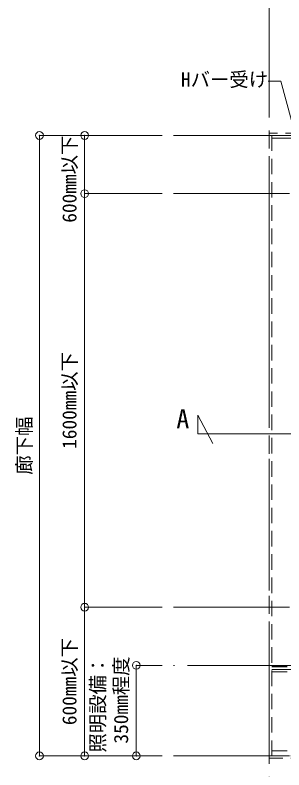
# Model space of a CAD drawing. Units: millimetres on the paper, with parts at other scales. Extents: x -195 to 195, y -140 to 138.
# Drawn here: x -150.6 to -129.8, y -78.5 to -20.1 of the extents above; entities that cross this region are included whole.
import ezdxf
from ezdxf.enums import TextEntityAlignment as Align

# ---------------------------------------------------------------- set-up
doc = ezdxf.new("R2010")
doc.units = ezdxf.units.MM
doc.header["$PDMODE"] = 32
doc.header["$PDSIZE"] = 0.6
doc.linetypes.add('CHAIN2', pattern=[12, 9, -1, 1, -1])
doc.linetypes.add('DASHED1', pattern=[1.8, 1.2, -0.6])
for name, color, linetype, lineweight in [('8-0_中心線', 4, 'CHAIN2', 9), ('8-5_寸法', 4, 'Continuous', 9), ('8-6_文字', 7, 'Continuous', 18), ('8-8_照明設備', 4, 'DASHED1', 9), ('8-9_躯体他', 4, 'DASHED1', 9), ('8-D_パネル', 4, 'Continuous', 9)]:
    doc.layers.add(name, color=color, linetype=linetype, lineweight=lineweight)
doc.styles.add('ＭＳ ゴシック', font='')
doc.styles.get('ＭＳ ゴシック').set_extended_font_data('MS Gothic')

msp = doc.modelspace()

# ---------------------------------------------------------------- linework, layer by layer
at = {"layer": '8-0_中心線'}
for p, q in [((-130.934, 4.946), (-130.934, -91.435)), ((-138.369, -29.435), (-11.286, -29.435)), ((-138.369, -33.935), (-58.563, -33.935)), ((-138.369, -65.935), (-58.563, -65.935)), ((-56.276, -70.435), (-138.369, -70.435)), ((-138.369, -77.435), (-56.276, -77.435))]:
    msp.add_line(p, q, dxfattribs=at)
at = {"layer": '8-0_中心線', "linetype": 'Continuous'}
for p, q in [((-145.244, -29.435), (-143.244, -29.435)), ((-145.244, -29.435), (-143.244, -29.435)), ((-145.244, -29.435), (-139.244, -29.435)), ((-145.244, -33.935), (-143.244, -33.935)), ((-145.244, -33.935), (-143.244, -33.935)), ((-145.244, -33.935), (-139.244, -33.935)), ((-145.244, -65.935), (-143.244, -65.935)), ((-145.244, -65.935), (-143.244, -65.935)), ((-145.244, -65.935), (-139.244, -65.935)), ((-141.244, -70.435), (-139.244, -70.435)), ((-141.244, -70.435), (-139.244, -70.435)), ((-141.244, -70.435), (-139.244, -70.435)), ((-145.244, -77.435), (-143.244, -77.435)), ((-145.244, -77.435), (-141.244, -77.435)), ((-141.244, -77.435), (-139.244, -77.435)), ((-141.244, -77.435), (-139.244, -77.435))]:
    msp.add_line(p, q, dxfattribs=at)
at = {"layer": '8-5_寸法'}
for p, q in [((-148.744, -29.435), (-148.744, -77.435)), ((-148.744, -29.435), (-145.244, -29.435)), ((-145.244, -29.435), (-145.244, -33.935)), ((-145.244, -33.935), (-145.244, -65.935)), ((-145.244, -65.935), (-145.244, -77.435)), ((-141.244, -70.435), (-141.244, -77.435)), ((-148.744, -77.435), (-145.244, -77.435))]:
    msp.add_line(p, q, dxfattribs=at)
at = {"layer": '8-5_寸法', "color": 7}
for p in [(-148.744, -29.435), (-145.244, -29.435), (-145.244, -33.935), (-145.244, -65.935), (-141.244, -70.435), (-148.744, -77.435), (-145.244, -77.435), (-141.244, -77.435)]:
    msp.add_point(p, dxfattribs=at)
at = {"layer": '8-6_文字'}
for p, q in [((-130.028, -25.233), (-131.028, -25.233)), ((-127.668, -34.039), (-130.028, -25.233)), ((-136.465, -52.527), (-9.971, -52.527))]:
    msp.add_line(p, q, dxfattribs=at)
msp.add_lwpolyline([(-136.465, -52.527), (-136.465, -51.063), (-135.318, -53.275)], dxfattribs=at)
at = {"layer": '8-8_照明設備'}
for p, q in [((-130.744, -70.509), (-56.35, -70.509)), ((-130.744, -70.545), (-56.386, -70.545)), ((-130.744, -70.945), (-56.786, -70.945)), ((-130.744, -77.035), (-62.876, -77.035)), ((-63.276, -77.435), (-130.744, -77.435))]:
    msp.add_line(p, q, dxfattribs=at)
at = {"layer": '8-9_躯体他'}
for p, q in [((-130.934, -29.245), (-130.934, -77.625)), ((-15.086, -29.245), (-130.934, -29.245)), ((-15.086, -29.435), (-130.934, -29.435)), ((-130.744, -29.435), (-130.744, -77.435)), ((-63.276, -77.435), (-130.934, -77.435)), ((-63.276, -77.625), (-130.934, -77.625))]:
    msp.add_line(p, q, dxfattribs=at)
at = {"layer": '8-D_パネル'}
for p, q in [((-63.566, -29.635), (-130.744, -29.635)), ((-63.566, -70.753), (-130.744, -70.753))]:
    msp.add_line(p, q, dxfattribs=at)

# ---------------------------------------------------------------- texts
at = {"layer": '8-0_中心線', "style": 'ＭＳ ゴシック'}
for s, p in [('350mm程度', (-141.544, -76.485)), ('照明設備：', (-143.344, -77.185))]:
    msp.add_text(s, height=1.1, rotation=90, dxfattribs=at).set_placement(p, align=Align.BOTTOM_LEFT)
at = {"layer": '8-5_寸法', "style": 'ＭＳ ゴシック'}
for s, p in [('600mm以下', (-145.544, -36.185)), ('1600mm以下', (-145.544, -53.685)), ('廊下幅', (-149.044, -55.685)), ('600mm以下', (-145.544, -75.06))]:
    msp.add_text(s, height=1.1, rotation=90, dxfattribs=at).set_placement(p, align=Align.BOTTOM_LEFT)
at = {"layer": '8-6_文字', "style": 'ＭＳ ゴシック'}
for s, height, p in [('Hバー受け', 1.1, (-137.778, -25.983)), ('A', 1.466, (-138.132, -52.527))]:
    msp.add_text(s, height=height, dxfattribs=at).set_placement(p, align=Align.BOTTOM_LEFT)

doc.saveas('drawing.dxf')
